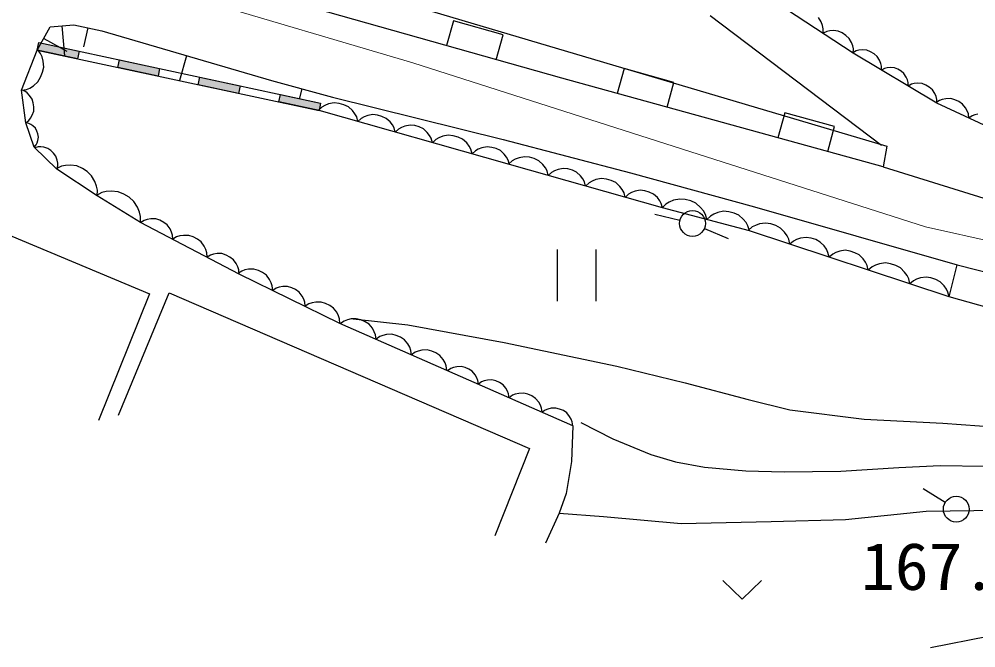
# Model space of a CAD drawing. Units: millimetres, scale not verified. Extents: x 40000 to 680000, y 20000 to 380000.
# Drawn here: x 363642 to 400732, y 233097 to 257456 of the extents above; entities that cross this region are included whole.
import ezdxf
from ezdxf.enums import TextEntityAlignment as Align

# ---------------------------------------------------------------- set-up
doc = ezdxf.new("R2010")
doc.units = ezdxf.units.MM
doc.header["$LTSCALE"] = 1000
doc.linetypes.add('CHAIN', pattern=[18.5, 12, -1.5, 3.5, -1.5])
doc.layers.add('M-BGD', color=7, linetype='Continuous', lineweight=25)
doc.layers.add('M-BMK', color=2, linetype='CHAIN', lineweight=13)
doc.styles.add('ＭＳ ゴシック', font='')
doc.styles.get('ＭＳ ゴシック').set_extended_font_data('MS Gothic')

msp = doc.modelspace()

# ---------------------------------------------------------------- hatches: boundary and pattern name
at = {"layer": 'M-BGD'}
for points in [[(364407, 256550), (365968, 256215), (365905, 255921), (364344, 256256)], [(367528, 255880), (369089, 255545), (369026, 255251), (367465, 255586)], [(370649, 255210), (372210, 254875), (372147, 254581), (370586, 254916)], [(373771, 254539), (375331, 254204), (375268, 253911), (373708, 254246)]]:
    msp.add_hatch(color=256, dxfattribs=at).paths.add_polyline_path(points)

# ---------------------------------------------------------------- linework, layer by layer
for p, q in [((371408, 260226), (397274, 252536)), ((395978, 256138), (389988, 260065)), ((384683, 255165), (370639, 259134)), ((390433, 257595), (397071, 252576)), ((394737, 257346), (394636, 257520)), ((364344, 256256), (364841, 257159)), ((364841, 257159), (365764, 257240)), ((365302, 257200), (365404, 256029)), ((365764, 257240), (366846, 256999)), ((366305, 257119), (366142, 256384)), ((380481, 257391), (380209, 256429)), ((382406, 256847), (380481, 257391)), ((394788, 257205), (394737, 257346)), ((394814, 257080), (394788, 257205)), ((394807, 256906), (394814, 257080)), ((364593, 256708), (365494, 256211)), ((366846, 256999), (373423, 255074)), ((382134, 255885), (382406, 256847)), ((394954, 256977), (394807, 256906)), ((395071, 257001), (394954, 256977)), ((395210, 257010), (395071, 257001)), ((395397, 256988), (395210, 257010)), ((395553, 256919), (395397, 256988)), ((395693, 256827), (395553, 256919)), ((395818, 256712), (395693, 256827)), ((395913, 256549), (395818, 256712)), ((364407, 256550), (375331, 254204)), ((395961, 256418), (395913, 256549)), ((395985, 256301), (395961, 256418)), ((395978, 256138), (395985, 256301)), ((363727, 254698), (364344, 256256)), ((364344, 256256), (375268, 253911)), ((364473, 256121), (364353, 256278)), ((364530, 255989), (364473, 256121)), ((364575, 255825), (364530, 255989)), ((370135, 256037), (369853, 255074)), ((396092, 256222), (395958, 256150)), ((399217, 254195), (395978, 256138)), ((396199, 256248), (396092, 256222)), ((396328, 256262), (396199, 256248)), ((396502, 256248), (396328, 256262)), ((396649, 256191), (396502, 256248)), ((396783, 256110), (396649, 256191)), ((396903, 256008), (396783, 256110)), ((396997, 255861), (396903, 256008)), ((364551, 255395), (364595, 255597)), ((364595, 255597), (364575, 255825)), ((397046, 255740), (396997, 255861)), ((397073, 255633), (397046, 255740)), ((397073, 255482), (397073, 255633)), ((397295, 255572), (397196, 255547)), ((397414, 255584), (397295, 255572)), ((397575, 255572), (397414, 255584)), ((397711, 255519), (397575, 255572)), ((364369, 255028), (364476, 255205)), ((364476, 255205), (364551, 255395)), ((387097, 255538), (386832, 254574)), ((389026, 255007), (387097, 255538)), ((397196, 255547), (397073, 255482)), ((397834, 255444), (397711, 255519)), ((397945, 255350), (397834, 255444)), ((398032, 255214), (397945, 255350)), ((398077, 255103), (398032, 255214)), ((364055, 254787), (364199, 254876)), ((364199, 254876), (364369, 255028)), ((373423, 255074), (375790, 254432)), ((397137, 251739), (384683, 255165)), ((388760, 254043), (389026, 255007)), ((398102, 255004), (398077, 255103)), ((398102, 254864), (398102, 255004)), ((398236, 254935), (398102, 254864)), ((398343, 254962), (398236, 254935)), ((398472, 254976), (398343, 254962)), ((398646, 254962), (398472, 254976)), ((398793, 254904), (398646, 254962)), ((398927, 254824), (398793, 254904)), ((399047, 254721), (398927, 254824)), ((363863, 254662), (363723, 254721)), ((363727, 254698), (363922, 254730)), ((363903, 253433), (363727, 254698)), ((363951, 254595), (363863, 254662)), ((363922, 254730), (364055, 254787)), ((364042, 254503), (363951, 254595)), ((364141, 254359), (364042, 254503)), ((374606, 254753), (374499, 254356)), ((399141, 254574), (399047, 254721)), ((399190, 254454), (399141, 254574)), ((399217, 254347), (399190, 254454)), ((364189, 254208), (364141, 254359)), ((364210, 254054), (364189, 254208)), ((375492, 254114), (375373, 254048)), ((375641, 254171), (375492, 254114)), ((375852, 254212), (375641, 254171)), ((375790, 254432), (382407, 252788)), ((376045, 254190), (375852, 254212)), ((376230, 254138), (376045, 254190)), ((376406, 254055), (376230, 254138)), ((399321, 254301), (399186, 254209)), ((399217, 254195), (399217, 254347)), ((402819, 252536), (399217, 254195)), ((399432, 254343), (399321, 254301)), ((399569, 254372), (399432, 254343)), ((399757, 254378), (399569, 254372)), ((399921, 254333), (399757, 254378)), ((400074, 254263), (399921, 254333)), ((400215, 254167), (400074, 254263)), ((400332, 254020), (400215, 254167)), ((364087, 253617), (364150, 253730)), ((364150, 253730), (364206, 253896)), ((364206, 253896), (364210, 254054)), ((375373, 254048), (375237, 253920)), ((382647, 251826), (375268, 253911)), ((376565, 253910), (376406, 254055)), ((376662, 253783), (376565, 253910)), ((376728, 253665), (376662, 253783)), ((377156, 253721), (377016, 253667)), ((377353, 253758), (377156, 253721)), ((377535, 253738), (377353, 253758)), ((377708, 253689), (377535, 253738)), ((393324, 253825), (393059, 252860)), ((395253, 253294), (393324, 253825)), ((400399, 253897), (400332, 254020)), ((400440, 253786), (400399, 253897)), ((400458, 253624), (400440, 253786)), ((400583, 253709), (400458, 253624)), ((400686, 253747), (400583, 253709)), ((400813, 253775), (400686, 253747)), ((364015, 253414), (363901, 253438)), ((363903, 253433), (364021, 253529)), ((364226, 252492), (363903, 253433)), ((364092, 253377), (364015, 253414)), ((364021, 253529), (364087, 253617)), ((364174, 253320), (364092, 253377)), ((376777, 253485), (376728, 253665)), ((376905, 253605), (376777, 253485)), ((377016, 253667), (376905, 253605)), ((377873, 253611), (377708, 253689)), ((378022, 253476), (377873, 253611)), ((378113, 253357), (378022, 253476)), ((378175, 253246), (378113, 253357)), ((378797, 253350), (378599, 253313)), ((378978, 253330), (378797, 253350)), ((379151, 253281), (378978, 253330)), ((364270, 253226), (364174, 253320)), ((364328, 253119), (364270, 253226)), ((364367, 253006), (364328, 253119)), ((364387, 252886), (364367, 253006)), ((378221, 253077), (378175, 253246)), ((378348, 253197), (378221, 253077)), ((378459, 253259), (378348, 253197)), ((378599, 253313), (378459, 253259)), ((379316, 253203), (379151, 253281)), ((379465, 253068), (379316, 253203)), ((379556, 252949), (379465, 253068)), ((380279, 252961), (380068, 252920)), ((380472, 252939), (380279, 252961)), ((394987, 252330), (395253, 253294)), ((364302, 252582), (364339, 252658)), ((364339, 252658), (364369, 252753)), ((364369, 252753), (364387, 252886)), ((379618, 252838), (379556, 252949)), ((379664, 252669), (379618, 252838)), ((379800, 252797), (379664, 252669)), ((379918, 252863), (379800, 252797)), ((380068, 252920), (379918, 252863)), ((380657, 252887), (380472, 252939)), ((380833, 252804), (380657, 252887)), ((380992, 252659), (380833, 252804)), ((381089, 252532), (380992, 252659)), ((382407, 252788), (387339, 251505)), ((364226, 252492), (364302, 252582)), ((365109, 251640), (364226, 252492)), ((364381, 252510), (364246, 252474)), ((364483, 252512), (364381, 252510)), ((364602, 252497), (364483, 252512)), ((364755, 252448), (364602, 252497)), ((364876, 252365), (364755, 252448)), ((364979, 252265), (364876, 252365)), ((365066, 252148), (364979, 252265)), ((381155, 252414), (381089, 252532)), ((381204, 252234), (381155, 252414)), ((381331, 252354), (381204, 252234)), ((381442, 252416), (381331, 252354)), ((381582, 252470), (381442, 252416)), ((381780, 252507), (381582, 252470)), ((381961, 252487), (381780, 252507)), ((382134, 252438), (381961, 252487)), ((382300, 252360), (382134, 252438)), ((382448, 252225), (382300, 252360)), ((382539, 252106), (382448, 252225)), ((397274, 252536), (397137, 251739)), ((365120, 251996), (365066, 252148)), ((365139, 251878), (365120, 251996)), ((365140, 251776), (365139, 251878)), ((382601, 251995), (382539, 252106)), ((382647, 251826), (382601, 251995)), ((382754, 251962), (382618, 251834)), ((382873, 252028), (382754, 251962)), ((383022, 252085), (382873, 252028)), ((383233, 252125), (383022, 252085)), ((383426, 252104), (383233, 252125)), ((383611, 252051), (383426, 252104)), ((383787, 251968), (383611, 252051)), ((383945, 251823), (383787, 251968)), ((357416, 251522), (368693, 246817)), ((365282, 251753), (365082, 251657)), ((365109, 251640), (365140, 251776)), ((366667, 250610), (365109, 251640)), ((365440, 251785), (365282, 251753)), ((365629, 251797), (365440, 251785)), ((365882, 251766), (365629, 251797)), ((366093, 251672), (365882, 251766)), ((366284, 251547), (366093, 251672)), ((366453, 251389), (366284, 251547)), ((388582, 250141), (382647, 251826)), ((384042, 251696), (383945, 251823)), ((384109, 251577), (384042, 251696)), ((384157, 251397), (384109, 251577)), ((384285, 251517), (384157, 251397)), ((384396, 251579), (384285, 251517)), ((384536, 251633), (384396, 251579)), ((384734, 251670), (384536, 251633)), ((384915, 251650), (384734, 251670)), ((385088, 251601), (384915, 251650)), ((385253, 251523), (385088, 251601)), ((385402, 251387), (385253, 251523)), ((387339, 251505), (392152, 250181)), ((397137, 251739), (401040, 250517)), ((366580, 251169), (366453, 251389)), ((366644, 250990), (366580, 251169)), ((385493, 251268), (385402, 251387)), ((385555, 251157), (385493, 251268)), ((385600, 250988), (385555, 251157)), ((385736, 251115), (385600, 250988)), ((385855, 251182), (385736, 251115)), ((386004, 251239), (385855, 251182)), ((386215, 251279), (386004, 251239)), ((386409, 251257), (386215, 251279)), ((386593, 251205), (386409, 251257)), ((386769, 251122), (386593, 251205)), ((386928, 250977), (386769, 251122)), ((366846, 250735), (366639, 250628)), ((366677, 250832), (366644, 250990)), ((366667, 250610), (366677, 250832)), ((367011, 250775), (366846, 250735)), ((367210, 250793), (367011, 250775)), ((367478, 250770), (367210, 250793)), ((367703, 250678), (367478, 250770)), ((387025, 250850), (386928, 250977)), ((387091, 250731), (387025, 250850)), ((387378, 250733), (387267, 250671)), ((387518, 250786), (387378, 250733)), ((387716, 250824), (387518, 250786)), ((387897, 250804), (387716, 250824)), ((388070, 250754), (387897, 250804)), ((388235, 250676), (388070, 250754)), ((368343, 249581), (366667, 250610)), ((367907, 250553), (367703, 250678)), ((368091, 250393), (367907, 250553)), ((368233, 250165), (368091, 250393)), ((387139, 250551), (387091, 250731)), ((387267, 250671), (387139, 250551)), ((388384, 250541), (388235, 250676)), ((388475, 250421), (388384, 250541)), ((388537, 250310), (388475, 250421)), ((388847, 250370), (388715, 250293)), ((389014, 250438), (388847, 250370)), ((389250, 250487), (389014, 250438)), ((389468, 250468), (389250, 250487)), ((389677, 250413), (389468, 250468)), ((389877, 250323), (389677, 250413)), ((368306, 249979), (368233, 250165)), ((388582, 250141), (388537, 250310)), ((388715, 250293), (388565, 250146)), ((391951, 249259), (388582, 250141)), ((390059, 250164), (389877, 250323)), ((390171, 250023), (390059, 250164)), ((390248, 249891), (390171, 250023)), ((390953, 250012), (390730, 249965)), ((391159, 249994), (390953, 250012)), ((391357, 249942), (391159, 249994)), ((392152, 250181), (400012, 247936)), ((368346, 249814), (368306, 249979)), ((368343, 249581), (368346, 249814)), ((368495, 249660), (368356, 249574)), ((368609, 249695), (368495, 249660)), ((368747, 249718), (368609, 249695)), ((368935, 249714), (368747, 249718)), ((369097, 249661), (368935, 249714)), ((369246, 249583), (369097, 249661)), ((389259, 249656), (388286, 249887)), ((390307, 249690), (390248, 249891)), ((390448, 249828), (390307, 249690)), ((390573, 249901), (390448, 249828)), ((390730, 249965), (390573, 249901)), ((391546, 249857), (391357, 249942)), ((391717, 249707), (391546, 249857)), ((391823, 249574), (391717, 249707)), ((372166, 247581), (368343, 249581)), ((369381, 249481), (369246, 249583)), ((369491, 249328), (369381, 249481)), ((369552, 249202), (369491, 249328)), ((390206, 249344), (391126, 248954)), ((391896, 249449), (391823, 249574)), ((391951, 249259), (391896, 249449)), ((392058, 249403), (391908, 249273)), ((399691, 246692), (391951, 249259)), ((392187, 249467), (392058, 249403)), ((392348, 249521), (392187, 249467)), ((392574, 249554), (392348, 249521)), ((392778, 249522), (392574, 249554)), ((392972, 249458), (392778, 249522)), ((393155, 249361), (392972, 249458)), ((393317, 249200), (393155, 249361)), ((369587, 249089), (369552, 249202)), ((369597, 248926), (369587, 249089)), ((369746, 249017), (369597, 248926)), ((369867, 249055), (369746, 249017)), ((370015, 249079), (369867, 249055)), ((370217, 249075), (370015, 249079)), ((370390, 249018), (370217, 249075)), ((370550, 248935), (370390, 249018)), ((370695, 248825), (370550, 248935)), ((393413, 249061), (393317, 249200)), ((393478, 248932), (393413, 249061)), ((393522, 248738), (393478, 248932)), ((393784, 248921), (393663, 248860)), ((393936, 248972), (393784, 248921)), ((394148, 249002), (393936, 248972)), ((394341, 248972), (394148, 249002)), ((394523, 248912), (394341, 248972)), ((394695, 248821), (394523, 248912)), ((370813, 248662), (370695, 248825)), ((370878, 248526), (370813, 248662)), ((370916, 248405), (370878, 248526)), ((384494, 248535), (384494, 246535)), ((386014, 246535), (386014, 248535)), ((393663, 248860), (393522, 248738)), ((394847, 248670), (394695, 248821)), ((394939, 248538), (394847, 248670)), ((394999, 248417), (394939, 248538)), ((370926, 248230), (370916, 248405)), ((371065, 248315), (370926, 248230)), ((371179, 248351), (371065, 248315)), ((371317, 248373), (371179, 248351)), ((371505, 248370), (371317, 248373)), ((371666, 248317), (371505, 248370)), ((371815, 248239), (371666, 248317)), ((371951, 248136), (371815, 248239)), ((372061, 247984), (371951, 248136)), ((395040, 248235), (394999, 248417)), ((395182, 248356), (395040, 248235)), ((395303, 248417), (395182, 248356)), ((395455, 248468), (395303, 248417)), ((395667, 248499), (395455, 248468)), ((395859, 248469), (395667, 248499)), ((396042, 248408), (395859, 248469)), ((396214, 248318), (396042, 248408)), ((396366, 248166), (396214, 248318)), ((396457, 248035), (396366, 248166)), ((372121, 247858), (372061, 247984)), ((372157, 247744), (372121, 247858)), ((372539, 247767), (372391, 247738)), ((372740, 247768), (372539, 247767)), ((372915, 247716), (372740, 247768)), ((396518, 247913), (396457, 248035)), ((396559, 247731), (396518, 247913)), ((396709, 247860), (396559, 247731)), ((396838, 247925), (396709, 247860)), ((396999, 247979), (396838, 247925)), ((397225, 248012), (396999, 247979)), ((397429, 247980), (397225, 248012)), ((397623, 247916), (397429, 247980)), ((397806, 247819), (397623, 247916)), ((397967, 247658), (397806, 247819)), ((399691, 246692), (400012, 247936)), ((400012, 247936), (407551, 246011)), ((372271, 247697), (372124, 247602)), ((372166, 247581), (372157, 247744)), ((376078, 245670), (372166, 247581)), ((372391, 247738), (372271, 247697)), ((373077, 247637), (372915, 247716)), ((373225, 247531), (373077, 247637)), ((373347, 247371), (373225, 247531)), ((398064, 247518), (397967, 247658)), ((398129, 247390), (398064, 247518)), ((398587, 247429), (398435, 247379)), ((398799, 247460), (398587, 247429)), ((398992, 247430), (398799, 247460)), ((399174, 247370), (398992, 247430)), ((373416, 247238), (373347, 247371)), ((373457, 247118), (373416, 247238)), ((373472, 246943), (373457, 247118)), ((373609, 247032), (373472, 246943)), ((373721, 247071), (373609, 247032)), ((373859, 247097), (373721, 247071)), ((374047, 247099), (373859, 247097)), ((374210, 247050), (374047, 247099)), ((374361, 246976), (374210, 247050)), ((398172, 247196), (398129, 247390)), ((398314, 247318), (398172, 247196)), ((398435, 247379), (398314, 247318)), ((399346, 247279), (399174, 247370)), ((399498, 247127), (399346, 247279)), ((399589, 246996), (399498, 247127)), ((368693, 246817), (366723, 241906)), ((367488, 242112), (369458, 246846)), ((369458, 246846), (383429, 240818)), ((374499, 246877), (374361, 246976)), ((374614, 246728), (374499, 246877)), ((374677, 246604), (374614, 246728)), ((399650, 246875), (399589, 246996)), ((399691, 246692), (399650, 246875)), ((407311, 244567), (399691, 246692)), ((374716, 246491), (374677, 246604)), ((374730, 246329), (374716, 246491)), ((374877, 246424), (374730, 246329)), ((374997, 246465), (374877, 246424)), ((375144, 246493), (374997, 246465)), ((375346, 246495), (375144, 246493)), ((375520, 246443), (375346, 246495)), ((375682, 246364), (375520, 246443)), ((375831, 246258), (375682, 246364)), ((375953, 246098), (375831, 246258)), ((376021, 245965), (375953, 246098)), ((376063, 245844), (376021, 245965)), ((376078, 245670), (376063, 245844)), ((380224, 243847), (376078, 245670)), ((376247, 245759), (376105, 245658)), ((376366, 245805), (376247, 245759)), ((376512, 245839), (376366, 245805)), ((376713, 245849), (376512, 245839)), ((376592, 245850), (378717, 245610)), ((376890, 245804), (376713, 245849)), ((377055, 245732), (376890, 245804)), ((377207, 245632), (377055, 245732)), ((377336, 245477), (377207, 245632)), ((378717, 245610), (382447, 244928)), ((377410, 245346), (377336, 245477)), ((377456, 245228), (377410, 245346)), ((377478, 245054), (377456, 245228)), ((377739, 245201), (377620, 245155)), ((377885, 245236), (377739, 245201)), ((378086, 245245), (377885, 245236)), ((378263, 245200), (378086, 245245)), ((378428, 245128), (378263, 245200)), ((377620, 245155), (377478, 245054)), ((378580, 245028), (378428, 245128)), ((378709, 244873), (378580, 245028)), ((378783, 244743), (378709, 244873)), ((382447, 244928), (386818, 244006)), ((378829, 244624), (378783, 244743)), ((378851, 244450), (378829, 244624)), ((378994, 244552), (378851, 244450)), ((379112, 244598), (378994, 244552)), ((379258, 244632), (379112, 244598)), ((379459, 244642), (379258, 244632)), ((379636, 244597), (379459, 244642)), ((379801, 244524), (379636, 244597)), ((379954, 244424), (379801, 244524)), ((380082, 244270), (379954, 244424)), ((380156, 244139), (380082, 244270)), ((380202, 244020), (380156, 244139)), ((380224, 243847), (380202, 244020)), ((385106, 241700), (380224, 243847)), ((380378, 243921), (380254, 243833)), ((380480, 243961), (380378, 243921)), ((380607, 243991), (380480, 243961)), ((380781, 243999), (380607, 243991)), ((380935, 243960), (380781, 243999)), ((381077, 243897), (380935, 243960)), ((381210, 243811), (381077, 243897)), ((381321, 243677), (381210, 243811)), ((386818, 244006), (389465, 243364)), ((381385, 243563), (381321, 243677)), ((381425, 243461), (381385, 243563)), ((381444, 243310), (381425, 243461)), ((381568, 243398), (381444, 243310)), ((381670, 243438), (381568, 243398)), ((381797, 243467), (381670, 243438)), ((381971, 243476), (381797, 243467)), ((382125, 243437), (381971, 243476)), ((382267, 243374), (382125, 243437)), ((382400, 243288), (382267, 243374)), ((389465, 243364), (391911, 242722)), ((382511, 243153), (382400, 243288)), ((382575, 243040), (382511, 243153)), ((382615, 242937), (382575, 243040)), ((383014, 242956), (382878, 242924)), ((383202, 242965), (383014, 242956)), ((383367, 242923), (383202, 242965)), ((382634, 242787), (382615, 242937)), ((382767, 242881), (382634, 242787)), ((382878, 242924), (382767, 242881)), ((383521, 242856), (383367, 242923)), ((383663, 242762), (383521, 242856)), ((383783, 242618), (383663, 242762)), ((383852, 242496), (383783, 242618)), ((391911, 242722), (393515, 242321)), ((383895, 242385), (383852, 242496)), ((383916, 242223), (383895, 242385)), ((384039, 242311), (383916, 242223)), ((384142, 242351), (384039, 242311)), ((384269, 242380), (384142, 242351)), ((384443, 242389), (384269, 242380)), ((384596, 242350), (384443, 242389)), ((384739, 242287), (384596, 242350)), ((384871, 242201), (384739, 242287)), ((384983, 242066), (384871, 242201)), ((393515, 242321), (396403, 241960)), ((385046, 241953), (384983, 242066)), ((385086, 241850), (385046, 241953)), ((385106, 241700), (385086, 241850)), ((396403, 241960), (399451, 241800)), ((385106, 241700), (385053, 240316)), ((399451, 241800), (401696, 241639)), ((383429, 240818), (382077, 237436)), ((385053, 240316), (384853, 239073)), ((399546, 238733), (398694, 239257)), ((384853, 239073), (384572, 238311)), ((384572, 238311), (384051, 237148)), ((384572, 238311), (386297, 238191)), ((386297, 238191), (389304, 237910)), ((395681, 238070), (398809, 238391)), ((398809, 238391), (401977, 238431)), ((389304, 237910), (392793, 237990)), ((392793, 237990), (395681, 238070)), ((390920, 235703), (391670, 234983)), ((391670, 234983), (392420, 235703)), ((401215, 233539), (398969, 233097))]:
    msp.add_line(p, q, dxfattribs=at)
for points in [[(364407, 256550), (365968, 256215), (365905, 255921), (364344, 256256)], [(367528, 255880), (369089, 255545), (369026, 255251), (367465, 255586)], [(370649, 255210), (372210, 254875), (372147, 254581), (370586, 254916)], [(373771, 254539), (375331, 254204), (375268, 253911), (373708, 254246)]]:
    msp.add_lwpolyline(points, close=True, dxfattribs=at)
msp.add_lwpolyline([(385413, 241834), (386660, 241198), (388126, 240591), (389086, 240307), (390212, 240092), (391809, 239952), (393301, 239918), (395500, 239946), (397748, 240081), (399345, 240163), (401070, 240135), (410567, 239436), (412353, 239409), (414151, 239488), (416680, 239687), (419460, 240017), (422506, 240546), (425480, 241165), (434952, 243440), (436868, 244009), (438627, 244639), (441783, 245907)], dxfattribs=at)
for centre in [(389745, 249540), (399972, 238471)]:
    msp.add_circle(centre, 500, dxfattribs=at)
at = {"layer": 'M-BMK'}
for p, q in [((378903, 255767), (369914, 258423)), ((388394, 252723), (378903, 255767)), ((398781, 249410), (388394, 252723)), ((403420, 248363), (398781, 249410))]:
    msp.add_line(p, q, dxfattribs=at)

# ---------------------------------------------------------------- texts
at = {"layer": 'M-BGD', "style": 'ＭＳ ゴシック', "width": 1.05}
msp.add_text('167.4', height=1833, dxfattribs=at).set_placement((396282, 234791), align=Align.BOTTOM_LEFT)

doc.saveas('drawing.dxf')
